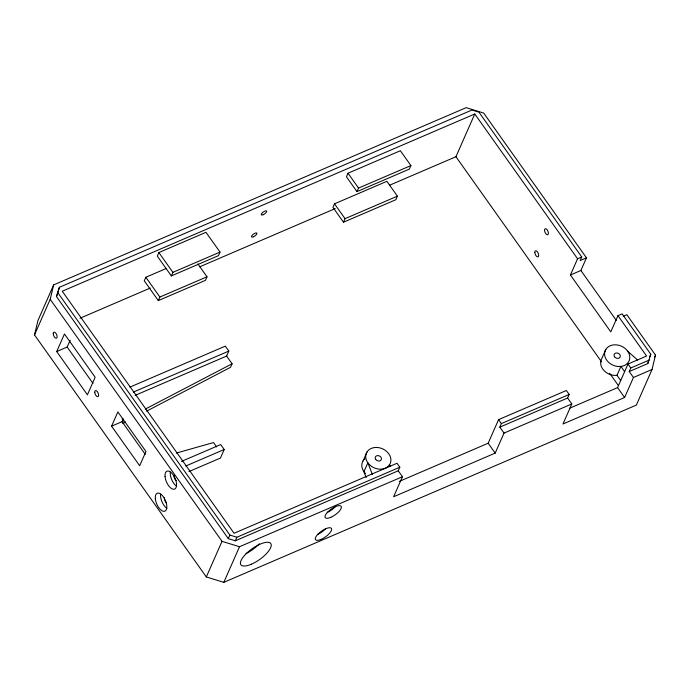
<?xml version="1.0" encoding="UTF-8"?>
<svg xmlns="http://www.w3.org/2000/svg" width="690" height="690" viewBox="0 0 690 690"><rect width="100%" height="100%" fill="white"/><g stroke="black" fill="none" stroke-linecap="round" stroke-linejoin="round"><path stroke-width="1.03" d="M623.26 316.27L626.848 314.735L655.5 355.1L652.05 369.486L636.344 405.099L223.81 582.343L206.319 576.943L34.5 334.9L37.95 320.514L53.656 284.901L466.19 107.657L483.681 113.057L586.466 257.844L580.885 270.497L570.414 275L610.797 331.881L617.947 315.666L622.13 313.872L650.791 354.237L647.841 363.552L629.228 371.548L633.437 377.49L624.605 397.518L562.98 423.988L571.82 403.961L567.603 398.027L569.172 394.464L566.369 390.506L498.577 419.632L488.166 443.221L399.415 481.353M34.5 334.9L50.206 299.296L53.656 284.901M570.414 275L577.565 258.785L474.78 113.988L62.247 291.232L234.065 533.275L397 463.275L399.812 467.234L398.242 470.796L235.299 540.796L228.304 538.64L56.485 296.596L59.435 287.281L471.977 110.038L478.972 112.194L581.756 256.982L580.178 260.544L586.466 257.844M56.485 296.596L59.435 287.281M647.841 363.552L648.531 360.672M56.701 351.538L64.446 333.995L95.151 377.257L87.414 394.809L56.701 351.538L67.171 347.044L70.182 340.213M166.454 268.401L145.84 277.259L144.27 280.813L158.312 300.599L205.439 280.356L207.009 276.794L197.849 263.89M158.855 252.557L157.286 256.119L171.327 275.905L218.445 255.662L220.024 252.1L205.974 232.314L158.855 252.557L172.897 272.343L171.327 275.905M158.312 300.599L159.882 297.045L207.009 276.794M111.582 426.17L117.869 411.93L145.961 451.502L139.673 465.75L111.582 426.17L122.052 421.676L123.312 418.821M122.63 422.289L123.415 420.512L122.199 418.796M135.111 395.379L226.613 356.066L228.813 351.081L225.302 346.13L129.858 387.142M226.613 356.066L232.09 363.768L230.512 367.33L146.634 411.128M181.341 461.463L220.697 444.558L224.207 449.5L220.438 458.048L188.948 471.572M334.521 203.817L332.951 207.38L343.482 222.214L395.836 199.721L397.406 196.158L386.874 181.323L334.521 203.817L345.052 218.652L343.482 222.214M348.01 173.225L346.44 176.787L356.971 191.63L409.325 169.136L410.904 165.574L400.364 150.731L348.01 173.225L358.541 188.068L356.971 191.63M206.319 576.943L222.025 541.34L50.206 299.296M228.304 538.64L229.874 535.078L58.055 293.034M235.299 540.796L236.868 537.234L399.812 467.234M223.81 582.343L239.516 546.73L402.451 476.73L398.242 470.796M389.652 185.196L455.935 156.725L474.78 113.988M363.078 460.886L367.002 451.984M402.451 476.73L393.619 496.757L495.196 453.114L504.028 433.087L571.82 403.961M504.028 433.087L499.81 427.153L501.38 423.591L569.172 394.464M605.855 349.364L601.93 358.265A12.998 10.402 23.8 0 0 614.091 375.403L617.326 375.3M569.655 408.213L617.585 387.625L627.986 364.035L646.599 356.031L617.947 315.666M629.228 371.548L630.798 367.986L649.411 359.99M649.609 356.903L650.791 354.237M654.655 357.023L655.5 355.1M145.34 409.067L232.09 363.768M122.794 423.574L125.658 422.082M358.541 188.068L410.904 165.574M172.897 272.343L220.024 252.1M80.006 318.237L150.248 288.058M199.712 266.806L335.245 208.578M345.052 218.652L397.406 196.158M133.368 392.084L228.813 351.081M577.565 258.785L581.756 256.982M185.834 465.991L224.207 449.5M499.81 427.153L567.603 398.027M633.437 377.49L652.05 369.486M176.321 453.071L213.538 442.549L216.634 446.922M229.874 535.078L236.868 537.234M222.025 541.34L239.516 546.73M627.65 351.184L637.595 360.025M580.885 270.497L616.299 320.384M627.986 364.035L630.798 367.986M624.623 371.651L620.905 366.416L616.981 375.317L620.698 380.552M455.935 156.725L601.611 361.931M609.701 373.333L618.413 385.606M617.585 387.625L624.605 397.518M498.577 419.632L501.38 423.591M488.166 443.221L495.196 453.114M389.384 464.905L390.6 466.613M145.84 277.259L159.882 297.045M122.052 421.676L145.262 454.365M67.171 347.044L92.978 383.381M372.367 474.392L367.848 462.8L363.923 471.701L366.183 477.497M259.406 543.78A18.319 6.555 -35.4 0 1 245.968 553.578M166.885 508.297A9.746 4.683 66.7 0 1 160.589 494.178M176.623 486.226A9.746 4.683 66.7 0 1 170.327 472.098M166.488 502.743A3.252 1.561 66.7 0 1 164.53 497.49M176.226 480.663A3.252 1.561 66.7 0 1 174.268 475.41M325.568 528.842A9.746 3.485 -35.4 0 1 317.59 534.44M335.305 506.77A9.746 3.485 -35.4 0 1 327.327 512.36M365.493 473.547A12.998 10.402 23.8 0 1 364.898 458.816M389.634 464.62L387.815 466.699A12.998 10.402 23.8 0 1 366.787 461.015A12.998 10.402 23.8 0 1 378.577 447.62A12.998 10.402 23.8 0 1 389.634 464.62M621.25 366.399L618.024 366.502A12.998 10.402 23.8 0 1 605.415 350.158A12.998 10.402 23.8 0 1 626.27 349.528A12.998 10.402 23.8 0 1 621.25 366.399M251.427 564.187A18.319 6.555 -35.4 0 0 270.851 543.634A18.319 6.555 -35.4 0 0 245.278 554.613A18.319 6.555 -35.4 0 0 251.427 564.187M155.31 498.456A9.746 4.683 66.7 0 0 164.436 511.307A9.746 4.683 66.7 0 0 163.409 496.869A9.746 4.683 66.7 0 0 155.31 498.456M544.565 230.486A3.252 1.561 66.7 0 0 547.61 234.773A3.252 1.561 66.7 0 0 547.265 229.96A3.252 1.561 66.7 0 0 544.565 230.486M94.754 392.36A3.252 1.561 66.7 0 0 97.79 396.647A3.252 1.561 66.7 0 0 97.454 391.834A3.252 1.561 66.7 0 0 94.754 392.36M263.175 214.719A3.252 1.164 -35.4 0 0 266.625 211.08A3.252 1.164 -35.4 0 0 262.088 213.02A3.252 1.164 -35.4 0 0 263.175 214.719M253.437 236.799A3.252 1.164 -35.4 0 0 256.887 233.151A3.252 1.164 -35.4 0 0 252.35 235.1A3.252 1.164 -35.4 0 0 253.437 236.799M534.828 252.566A3.252 1.561 66.7 0 0 537.872 256.853A3.252 1.561 66.7 0 0 537.527 252.04A3.252 1.561 66.7 0 0 534.828 252.566M330.838 517.31A9.746 3.485 -35.4 0 0 341.179 506.374A9.746 3.485 -35.4 0 0 327.569 512.221A9.746 3.485 -35.4 0 0 330.838 517.31M321.1 539.382A9.746 3.485 -35.4 0 0 331.442 528.454A9.746 3.485 -35.4 0 0 317.84 534.293A9.746 3.485 -35.4 0 0 321.1 539.382M165.048 476.376A9.746 4.683 66.7 0 0 174.173 489.236A9.746 4.683 66.7 0 0 173.147 474.798A9.746 4.683 66.7 0 0 165.048 476.376M53.277 333.934A3.252 1.561 66.7 0 0 56.321 338.221A3.252 1.561 66.7 0 0 55.976 333.408A3.252 1.561 66.7 0 0 53.277 333.934M375.705 459.428A3.252 2.605 23.8 0 0 381.147 459.885A3.252 2.605 23.8 0 0 378.111 455.598A3.252 2.605 23.8 0 0 375.705 459.428M614.557 356.808A3.252 2.605 23.8 0 0 620.008 357.256A3.252 2.605 23.8 0 0 616.964 352.978A3.252 2.605 23.8 0 0 614.557 356.808"/></g></svg>
